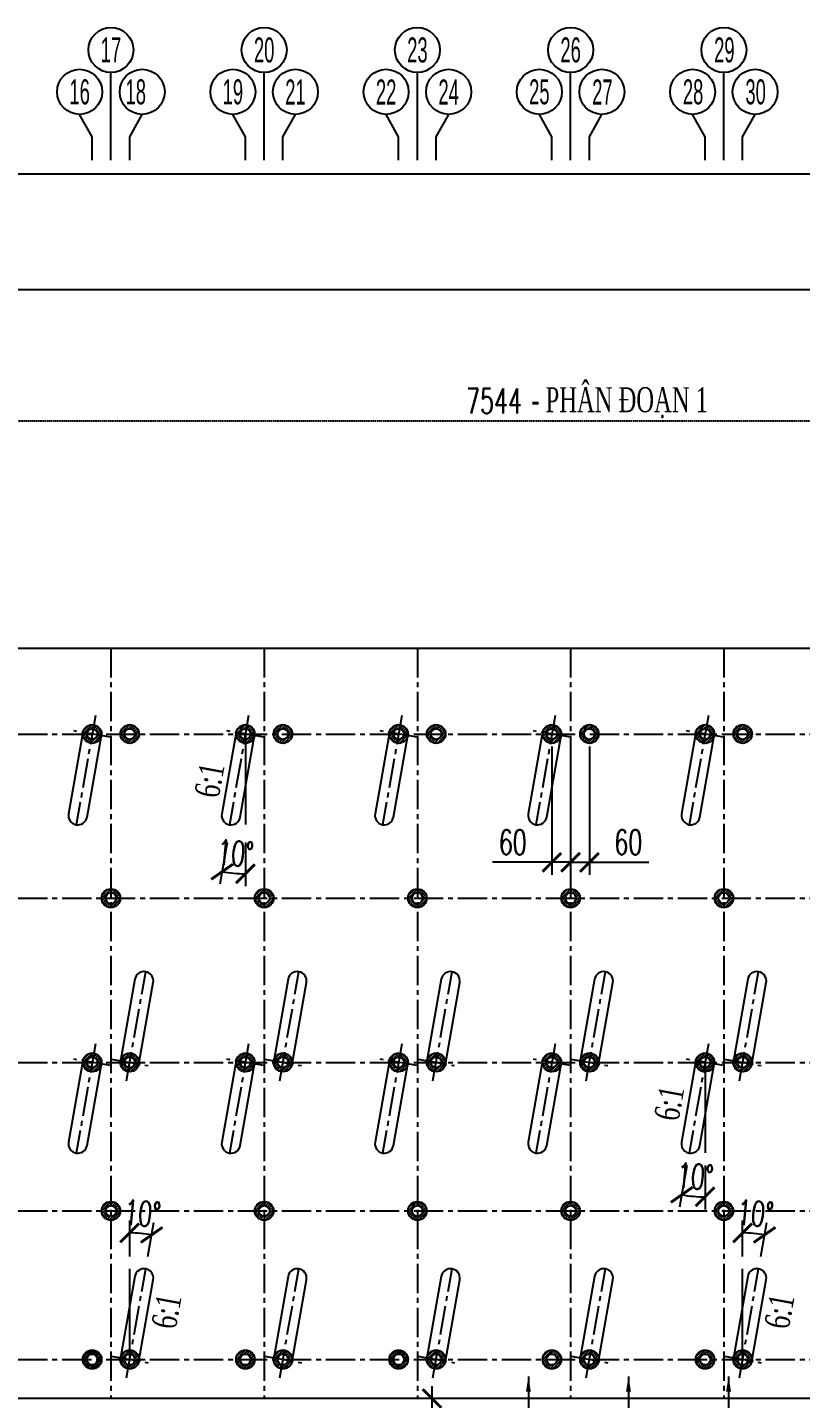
# Model space of a CAD drawing. Extents: x -64479 to 90650, y -38385 to 38270.
# Drawn here: x -48289 to -45817, y 11228 to 15612 of the extents above; entities that cross this region are included whole.
import ezdxf
from ezdxf.enums import TextEntityAlignment as Align

# ---------------------------------------------------------------- set-up
doc = ezdxf.new("R2010")
doc.units = 0
doc.header["$MEASUREMENT"] = 0
doc.linetypes.add('CENTER2', pattern=[1.125, 0.75, -0.125, 0.125, -0.125])
doc.linetypes.add('HIDDEN', pattern=[0.375, 0.25, -0.125])
doc.layers.get('0').update_dxf_attribs({"linetype": 'CONTINUOUS'})
for name, color, linetype in [('BORDER', 2, 'CONTINUOUS'), ('CENTER', 9, 'CENTER2'), ('DIMENSION', 4, 'CONTINUOUS'), ('HATCH', 7, 'CONTINUOUS'), ('HIDDEN', 4, 'HIDDEN'), ('Net vang', 2, 'CONTINUOUS'), ('PILE-D600', 20, 'CONTINUOUS'), ('TEXT', 3, 'CONTINUOUS')]:
    doc.layers.add(name, color=color, linetype=linetype)
doc.styles.add('DIM', font='romans.shx', dxfattribs={"width": 0.65})
doc.styles.get("Standard").update_dxf_attribs({"font": 'vn_vni.shx', "width": 0.9})
doc.styles.add('THUONG', font='vntimeh.shx')
doc.dimstyles.new('1-400', dxfattribs={"dimscale": 400, "dimtxt": 0.22, "dimasz": 0.12, "dimexe": 0.1, "dimexo": 0.1, "dimgap": 0.08, "dimtad": 1, "dimdec": 0, "dimzin": 0, "dimdsep": 46, "dimtxsty": 'DIM', "dimblk": 'ARCHTICK', "dimcen": 0.15, "dimdle": 0.1, "dimclrd": 4, "dimclre": 7, "dimclrt": 2, "dimaunit": 1, "dimadec": 0, "dimazin": 0, "dimtfac": 1, "dimtdec": 0, "dimtix": 1, "dimtmove": 1, "dimatfit": 3, "dimfxl": 1, "dimtolj": 1, "dimtzin": 0, "dimarcsym": 0})
doc.dimstyles.new('400.Ph', dxfattribs={"dimscale": 400, "dimtxt": 0.2, "dimasz": 0.15, "dimexe": 0.1, "dimexo": 0.1, "dimgap": 0.06, "dimtad": 1, "dimdec": 0, "dimzin": 0, "dimdsep": 46, "dimtxsty": 'DIM', "dimblk": 'ARCHTICK', "dimcen": 0.15, "dimdle": 0.1, "dimclrd": 256, "dimclre": 7, "dimclrt": 6, "dimadec": 0, "dimazin": 0, "dimtfac": 1, "dimtdec": 0, "dimtix": 1, "dimtmove": 0, "dimatfit": 3, "dimldrblk": 'ARCHTICK', "dimfxl": 1, "dimtolj": 1, "dimtzin": 0, "dimarcsym": 0})

# ---------------------------------------------------------------- blocks, each defined once
blk = doc.blocks.new('_ArchTick')
at = {"color": 0, "linetype": 'ByBlock', "const_width": 0.15}
blk.add_lwpolyline([(-0.5, -0.5), (0.5, 0.5)], dxfattribs=at)
blk = doc.blocks.new('*D18')
at = {"layer": 'DIMENSION', "color": 7, "lineweight": -2}
for p, q in [((-50569.1, 13667.7), (-50569.1, 15183.5)), ((-12849.1, 13667.7), (-12849.1, 15183.5))]:
    blk.add_line(p, q, dxfattribs=at)
at = {"layer": 'DIMENSION', "lineweight": -2}
blk.add_line((-50609.1, 15143.5), (-12809.1, 15143.5), dxfattribs=at)
at = {"layer": 'DIMENSION', "lineweight": -2, "xscale": 60, "yscale": 60, "zscale": 60, "rotation": 180}
blk.add_blockref('_ArchTick', (-50569.1, 15143.5), dxfattribs=at)
at = {"layer": 'DIMENSION', "lineweight": -2, "xscale": 60, "yscale": 60, "zscale": 60}
blk.add_blockref('_ArchTick', (-12849.1, 15143.5), dxfattribs=at)
at = {"layer": 'DIMENSION', "color": 6, "insert": (-31669.1, 15207.5), "char_height": 80, "attachment_point": 5, "style": 'DIM'}
blk.add_mtext('\\A1;37720', dxfattribs=at)
blk = doc.blocks.new('*D20')
at = {"layer": 'DIMENSION', "color": 7, "lineweight": -2}
for p, q in [((-46827.1, 11227.7), (-47035.6, 11227.7)), ((-46827.1, 10927.7), (-47035.6, 10927.7))]:
    blk.add_line(p, q, dxfattribs=at)
at = {"layer": 'DIMENSION', "lineweight": -2}
blk.add_line((-46995.6, 11267.7), (-46995.6, 10887.7), dxfattribs=at)
at = {"layer": 'DIMENSION', "lineweight": -2, "xscale": 60, "yscale": 60, "zscale": 60}
for p, rotation in [((-46995.6, 11227.7), 90), ((-46995.6, 10927.7), 270)]:
    blk.add_blockref('_ArchTick', p, dxfattribs=dict(at, rotation=rotation))
at = {"layer": 'DIMENSION', "color": 6, "insert": (-47059.6, 11077.7), "char_height": 80, "attachment_point": 5, "rotation": 90, "style": 'DIM'}
blk.add_mtext('\\A1;300', dxfattribs=at)
blk = doc.blocks.new('*D225')
at = {"layer": 'DIMENSION', "color": 7, "lineweight": -2}
for p, q in [((-50569.1, 13667.7), (-50569.1, 14814)), ((-27937.1, 13667.7), (-27937.1, 14814))]:
    blk.add_line(p, q, dxfattribs=at)
at = {"layer": 'DIMENSION', "lineweight": -2}
blk.add_line((-50609.1, 14774), (-27897.1, 14774), dxfattribs=at)
at = {"layer": 'DIMENSION', "lineweight": -2, "xscale": 60, "yscale": 60, "zscale": 60, "rotation": 180}
blk.add_blockref('_ArchTick', (-50569.1, 14774), dxfattribs=at)
at = {"layer": 'DIMENSION', "lineweight": -2, "xscale": 60, "yscale": 60, "zscale": 60}
blk.add_blockref('_ArchTick', (-27937.1, 14774), dxfattribs=at)
at = {"layer": 'DIMENSION', "color": 6, "insert": (-41742.3, 14838), "char_height": 80, "attachment_point": 5, "style": 'DIM'}
blk.add_mtext('\\A1;22632', dxfattribs=at)
blk = doc.blocks.new('*D513')
at = {"layer": 'DIMENSION', "color": 7, "lineweight": -2}
for p, q in [((-65382, 11973.3), (-65405.5, 11840)), ((-65323.9, 11973.1), (-65323.9, 11832.8))]:
    blk.add_line(p, q, dxfattribs=at)
at = {"layer": 'DIMENSION', "lineweight": -2}
blk.add_arc((-65323.9, 12302.7), 429.9, 260, 270, dxfattribs=at)
at = {"layer": 'DIMENSION', "lineweight": -2, "xscale": 60, "yscale": 60, "zscale": 60}
for p, rotation in [((-65398.6, 11879.3), 170.0000000000097), ((-65323.9, 11872.8), 359.9999999999988)]:
    blk.add_blockref('_ArchTick', p, dxfattribs=dict(at, rotation=rotation))
at = {"layer": 'DIMENSION', "color": 6, "insert": (-65355.8, 11938.2), "char_height": 80, "attachment_point": 5, "rotation": 355, "style": 'DIM'}
blk.add_mtext('\\A1;10°', dxfattribs=at)
blk = doc.blocks.new('*D519')
at = {"layer": 'DIMENSION', "color": 7, "lineweight": -2}
for p, q in [((-65813.9, 13312.7), (-65813.9, 12902.5)), ((-65753.9, 13312.7), (-65753.9, 12902.5))]:
    blk.add_line(p, q, dxfattribs=at)
at = {"layer": 'DIMENSION', "lineweight": -2}
for p, q in [((-65813.9, 12942.5), (-66003.6, 12942.5)), ((-65753.9, 12942.5), (-65853.9, 12942.5))]:
    blk.add_line(p, q, dxfattribs=at)
at = {"layer": 'DIMENSION', "lineweight": -2, "xscale": 60, "yscale": 60, "zscale": 60, "rotation": 180}
blk.add_blockref('_ArchTick', (-65813.9, 12942.5), dxfattribs=at)
at = {"layer": 'DIMENSION', "lineweight": -2, "xscale": 60, "yscale": 60, "zscale": 60}
blk.add_blockref('_ArchTick', (-65753.9, 12942.5), dxfattribs=at)
at = {"layer": 'DIMENSION', "color": 6, "insert": (-65938.8, 13006.5), "char_height": 80, "attachment_point": 5, "style": 'DIM'}
blk.add_mtext('\\A1;60', dxfattribs=at)
blk = doc.blocks.new('*D520')
at = {"layer": 'DIMENSION', "color": 7, "lineweight": -2}
for p, q in [((-65753.9, 13312.7), (-65753.9, 12902.5)), ((-65693.9, 13312.7), (-65693.9, 12902.5))]:
    blk.add_line(p, q, dxfattribs=at)
at = {"layer": 'DIMENSION', "lineweight": -2}
for p, q in [((-65753.9, 12942.5), (-65653.9, 12942.5)), ((-65693.9, 12942.5), (-65504.2, 12942.5))]:
    blk.add_line(p, q, dxfattribs=at)
at = {"layer": 'DIMENSION', "lineweight": -2, "xscale": 60, "yscale": 60, "zscale": 60, "rotation": 180}
blk.add_blockref('_ArchTick', (-65753.9, 12942.5), dxfattribs=at)
at = {"layer": 'DIMENSION', "lineweight": -2, "xscale": 60, "yscale": 60, "zscale": 60}
blk.add_blockref('_ArchTick', (-65693.9, 12942.5), dxfattribs=at)
at = {"layer": 'DIMENSION', "color": 6, "insert": (-65569.1, 13006.5), "char_height": 80, "attachment_point": 5, "style": 'DIM'}
blk.add_mtext('\\A1;60', dxfattribs=at)
blk = doc.blocks.new('*D538')
at = {"layer": 'DIMENSION', "color": 7, "lineweight": -2}
for p, q in [((-67163.9, 11682.2), (-67163.9, 11797.3)), ((-67105.8, 11682), (-67086.7, 11790.5))]:
    blk.add_line(p, q, dxfattribs=at)
at = {"layer": 'DIMENSION', "lineweight": -2}
blk.add_arc((-67163.9, 11352.7), 404.6, 80, 90, dxfattribs=at)
at = {"layer": 'DIMENSION', "lineweight": -2, "xscale": 60, "yscale": 60, "zscale": 60}
for p, rotation in [((-67163.9, 11757.3), 179.9999999999994), ((-67093.7, 11751.1), 350.0000000000059)]:
    blk.add_blockref('_ArchTick', p, dxfattribs=dict(at, rotation=rotation))
at = {"layer": 'DIMENSION', "color": 6, "insert": (-67123.1, 11819.5), "char_height": 80, "attachment_point": 5, "rotation": 355, "style": 'DIM'}
blk.add_mtext('\\A1;10°', dxfattribs=at)
blk = doc.blocks.new('*D539')
at = {"layer": 'DIMENSION', "color": 7, "lineweight": -2}
for p, q in [((-65203.9, 11682.2), (-65203.9, 11797.3)), ((-65145.8, 11682), (-65126.7, 11790.5))]:
    blk.add_line(p, q, dxfattribs=at)
at = {"layer": 'DIMENSION', "lineweight": -2}
blk.add_arc((-65203.9, 11352.7), 404.6, 80, 90, dxfattribs=at)
at = {"layer": 'DIMENSION', "lineweight": -2, "xscale": 60, "yscale": 60, "zscale": 60}
for p, rotation in [((-65203.9, 11757.3), 179.9999999999964), ((-65133.7, 11751.1), 350.0000000000059)]:
    blk.add_blockref('_ArchTick', p, dxfattribs=dict(at, rotation=rotation))
at = {"layer": 'DIMENSION', "color": 6, "insert": (-65163.1, 11819.5), "char_height": 80, "attachment_point": 5, "rotation": 355, "style": 'DIM'}
blk.add_mtext('\\A1;10°', dxfattribs=at)
blk = doc.blocks.new('*D540')
at = {"layer": 'DIMENSION', "color": 7, "lineweight": -2}
for p, q in [((-66852, 13006.3), (-66875.5, 12873)), ((-66793.9, 13006.1), (-66793.9, 12865.8))]:
    blk.add_line(p, q, dxfattribs=at)
at = {"layer": 'DIMENSION', "lineweight": -2}
blk.add_arc((-66793.9, 13335.7), 429.9, 260, 270, dxfattribs=at)
at = {"layer": 'DIMENSION', "lineweight": -2, "xscale": 60, "yscale": 60, "zscale": 60, "rotation": 170.0000000000056}
blk.add_blockref('_ArchTick', (-66868.6, 12912.3), dxfattribs=at)
at = {"layer": 'DIMENSION', "lineweight": -2, "xscale": 60, "yscale": 60, "zscale": 60}
blk.add_blockref('_ArchTick', (-66793.9, 12905.8), dxfattribs=at)
at = {"layer": 'DIMENSION', "color": 6, "insert": (-66825.8, 12971.2), "char_height": 80, "attachment_point": 5, "rotation": 355, "style": 'DIM'}
blk.add_mtext('\\A1;10°', dxfattribs=at)
blk = doc.blocks.new('*D406')
at = {"layer": 'HIDDEN', "color": 7, "lineweight": -2}
for p, q in [((-50569.1, 13667.7), (-50569.1, 14393.8)), ((-43025.1, 13667.7), (-43025.1, 14393.8))]:
    blk.add_line(p, q, dxfattribs=at)
at = {"layer": 'HIDDEN', "lineweight": -2}
blk.add_line((-50609.1, 14353.8), (-42985.1, 14353.8), dxfattribs=at)
at = {"layer": 'HIDDEN', "lineweight": -2, "xscale": 60, "yscale": 60, "zscale": 60, "rotation": 180}
blk.add_blockref('_ArchTick', (-50569.1, 14353.8), dxfattribs=at)
at = {"layer": 'HIDDEN', "lineweight": -2, "xscale": 60, "yscale": 60, "zscale": 60}
blk.add_blockref('_ArchTick', (-43025.1, 14353.8), dxfattribs=at)
at = {"layer": 'HIDDEN', "color": 6, "insert": (-46797.1, 14417.8), "char_height": 80, "attachment_point": 5, "style": 'DIM'}
blk.add_mtext('\\A1;7544', dxfattribs=at)
blk = doc.blocks.new('pd1')
at = {"layer": 'HATCH'}
h = blk.add_hatch(dxfattribs=at)
h.set_pattern_fill('ANSI31', color=256, scale=50, style=0)
h.set_pattern_definition([(45, (-59215.1506, -6280.5305), (-4.4194174, 4.4194174), [])])
h.paths.add_polyline_path([(-67313.9, 13352.7, 1), (-67253.9, 13352.7, 1)])
h.paths.add_polyline_path([(-67266.9, 13352.7, -1), (-67300.9, 13352.7, -1)], flags=16)
h = blk.add_hatch(dxfattribs=at)
h.set_pattern_fill('ANSI31', color=256, scale=50, style=0)
h.set_pattern_definition([(45, (-59095.1506, -6280.5305), (-4.4194174, 4.4194174), [])])
h.paths.add_polyline_path([(-67193.9, 13352.7, 1), (-67133.9, 13352.7, 1)])
h.paths.add_polyline_path([(-67146.9, 13352.7, -1), (-67180.9, 13352.7, -1)], flags=16)
h = blk.add_hatch(dxfattribs=at)
h.set_pattern_fill('ANSI31', color=256, scale=50, style=0)
h.set_pattern_definition([(45, (-58725.1506, -6280.5305), (-4.4194174, 4.4194174), [])])
h.paths.add_polyline_path([(-66823.9, 13352.7, 1), (-66763.9, 13352.7, 1)])
h.paths.add_polyline_path([(-66776.9, 13352.7, -1), (-66810.9, 13352.7, -1)], flags=16)
h = blk.add_hatch(dxfattribs=at)
h.set_pattern_fill('ANSI31', color=256, scale=50, style=0)
h.set_pattern_definition([(45, (-58605.1506, -6280.5305), (-4.4194174, 4.4194174), [])])
h.paths.add_polyline_path([(-66703.9, 13352.7, 1), (-66643.9, 13352.7, 1)])
h.paths.add_polyline_path([(-66656.9, 13352.7, -1), (-66690.9, 13352.7, -1)], flags=16)
h = blk.add_hatch(dxfattribs=at)
h.set_pattern_fill('ANSI31', color=256, scale=50, style=0)
h.set_pattern_definition([(45, (-58235.1506, -6280.5305), (-4.4194174, 4.4194174), [])])
h.paths.add_polyline_path([(-66333.9, 13352.7, 1), (-66273.9, 13352.7, 1)])
h.paths.add_polyline_path([(-66286.9, 13352.7, -1), (-66320.9, 13352.7, -1)], flags=16)
h = blk.add_hatch(dxfattribs=at)
h.set_pattern_fill('ANSI31', color=256, scale=50, style=0)
h.set_pattern_definition([(45, (-58115.1506, -6280.5305), (-4.4194174, 4.4194174), [])])
h.paths.add_polyline_path([(-66213.9, 13352.7, 1), (-66153.9, 13352.7, 1)])
h.paths.add_polyline_path([(-66166.9, 13352.7, -1), (-66200.9, 13352.7, -1)], flags=16)
h = blk.add_hatch(dxfattribs=at)
h.set_pattern_fill('ANSI31', color=256, scale=50, style=0)
h.set_pattern_definition([(45, (-57745.1506, -6280.5305), (-4.4194174, 4.4194174), [])])
h.paths.add_polyline_path([(-65843.9, 13352.7, 1), (-65783.9, 13352.7, 1)])
h.paths.add_polyline_path([(-65796.9, 13352.7, -1), (-65830.9, 13352.7, -1)], flags=16)
h = blk.add_hatch(dxfattribs=at)
h.set_pattern_fill('ANSI31', color=256, scale=50, style=0)
h.set_pattern_definition([(45, (-57625.1506, -6280.5305), (-4.4194174, 4.4194174), [])])
h.paths.add_polyline_path([(-65723.9, 13352.7, 1), (-65663.9, 13352.7, 1)])
h.paths.add_polyline_path([(-65676.9, 13352.7, -1), (-65710.9, 13352.7, -1)], flags=16)
h = blk.add_hatch(dxfattribs=at)
h.set_pattern_fill('ANSI31', color=256, scale=50, style=0)
h.set_pattern_definition([(45, (-57255.1506, -6280.5305), (-4.4194174, 4.4194174), [])])
h.paths.add_polyline_path([(-65353.9, 13352.7, 1), (-65293.9, 13352.7, 1)])
h.paths.add_polyline_path([(-65306.9, 13352.7, -1), (-65340.9, 13352.7, -1)], flags=16)
h = blk.add_hatch(dxfattribs=at)
h.set_pattern_fill('ANSI31', color=256, scale=50, style=0)
h.set_pattern_definition([(45, (-57135.1506, -6280.5305), (-4.4194174, 4.4194174), [])])
h.paths.add_polyline_path([(-65233.9, 13352.7, 1), (-65173.9, 13352.7, 1)])
h.paths.add_polyline_path([(-65186.9, 13352.7, -1), (-65220.9, 13352.7, -1)], flags=16)
h = blk.add_hatch(dxfattribs=at)
h.set_pattern_fill('ANSI31', color=256, scale=50, style=0)
h.set_pattern_definition([(45, (-59155.1506, -6805.5305), (-4.4194174, 4.4194174), [])])
h.paths.add_polyline_path([(-67253.9, 12827.7, 1), (-67193.9, 12827.7, 1)])
h.paths.add_polyline_path([(-67206.9, 12827.7, -1), (-67240.9, 12827.7, -1)], flags=16)
h = blk.add_hatch(dxfattribs=at)
h.set_pattern_fill('ANSI31', color=256, scale=50, style=0)
h.set_pattern_definition([(45, (-58665.1506, -6805.5305), (-4.4194174, 4.4194174), [])])
h.paths.add_polyline_path([(-66763.9, 12827.7, 1), (-66703.9, 12827.7, 1)])
h.paths.add_polyline_path([(-66716.9, 12827.7, -1), (-66750.9, 12827.7, -1)], flags=16)
h = blk.add_hatch(dxfattribs=at)
h.set_pattern_fill('ANSI31', color=256, scale=50, style=0)
h.set_pattern_definition([(45, (-58175.1506, -6805.5305), (-4.4194174, 4.4194174), [])])
h.paths.add_polyline_path([(-66273.9, 12827.7, 1), (-66213.9, 12827.7, 1)])
h.paths.add_polyline_path([(-66226.9, 12827.7, -1), (-66260.9, 12827.7, -1)], flags=16)
h = blk.add_hatch(dxfattribs=at)
h.set_pattern_fill('ANSI31', color=256, scale=50, style=0)
h.set_pattern_definition([(45, (-57685.1506, -6805.5305), (-4.4194174, 4.4194174), [])])
h.paths.add_polyline_path([(-65783.9, 12827.7, 1), (-65723.9, 12827.7, 1)])
h.paths.add_polyline_path([(-65736.9, 12827.7, -1), (-65770.9, 12827.7, -1)], flags=16)
h = blk.add_hatch(dxfattribs=at)
h.set_pattern_fill('ANSI31', color=256, scale=50, style=0)
h.set_pattern_definition([(45, (-57195.1506, -6805.5305), (-4.4194174, 4.4194174), [])])
h.paths.add_polyline_path([(-65293.9, 12827.7, 1), (-65233.9, 12827.7, 1)])
h.paths.add_polyline_path([(-65246.9, 12827.7, -1), (-65280.9, 12827.7, -1)], flags=16)
h = blk.add_hatch(dxfattribs=at)
h.set_pattern_fill('ANSI31', color=256, scale=50, style=0)
h.set_pattern_definition([(45, (-59215.1506, -7330.5305), (-4.4194174, 4.4194174), [])])
h.paths.add_polyline_path([(-67313.9, 12302.7, 1), (-67253.9, 12302.7, 1)])
h.paths.add_polyline_path([(-67266.9, 12302.7, -1), (-67300.9, 12302.7, -1)], flags=16)
h = blk.add_hatch(dxfattribs=at)
h.set_pattern_fill('ANSI31', color=256, scale=50, style=0)
h.set_pattern_definition([(45, (-59095.1506, -7330.5305), (-4.4194174, 4.4194174), [])])
h.paths.add_polyline_path([(-67193.9, 12302.7, 1), (-67133.9, 12302.7, 1)])
h.paths.add_polyline_path([(-67146.9, 12302.7, -1), (-67180.9, 12302.7, -1)], flags=16)
h = blk.add_hatch(dxfattribs=at)
h.set_pattern_fill('ANSI31', color=256, scale=50, style=0)
h.set_pattern_definition([(45, (-58725.1506, -7330.5305), (-4.4194174, 4.4194174), [])])
h.paths.add_polyline_path([(-66823.9, 12302.7, 1), (-66763.9, 12302.7, 1)])
h.paths.add_polyline_path([(-66776.9, 12302.7, -1), (-66810.9, 12302.7, -1)], flags=16)
h = blk.add_hatch(dxfattribs=at)
h.set_pattern_fill('ANSI31', color=256, scale=50, style=0)
h.set_pattern_definition([(45, (-58605.1506, -7330.5305), (-4.4194174, 4.4194174), [])])
h.paths.add_polyline_path([(-66703.9, 12302.7, 1), (-66643.9, 12302.7, 1)])
h.paths.add_polyline_path([(-66656.9, 12302.7, -1), (-66690.9, 12302.7, -1)], flags=16)
h = blk.add_hatch(dxfattribs=at)
h.set_pattern_fill('ANSI31', color=256, scale=50, style=0)
h.set_pattern_definition([(45, (-58235.1506, -7330.5305), (-4.4194174, 4.4194174), [])])
h.paths.add_polyline_path([(-66333.9, 12302.7, 1), (-66273.9, 12302.7, 1)])
h.paths.add_polyline_path([(-66286.9, 12302.7, -1), (-66320.9, 12302.7, -1)], flags=16)
h = blk.add_hatch(dxfattribs=at)
h.set_pattern_fill('ANSI31', color=256, scale=50, style=0)
h.set_pattern_definition([(45, (-58115.1506, -7330.5305), (-4.4194174, 4.4194174), [])])
h.paths.add_polyline_path([(-66213.9, 12302.7, 1), (-66153.9, 12302.7, 1)])
h.paths.add_polyline_path([(-66166.9, 12302.7, -1), (-66200.9, 12302.7, -1)], flags=16)
h = blk.add_hatch(dxfattribs=at)
h.set_pattern_fill('ANSI31', color=256, scale=50, style=0)
h.set_pattern_definition([(45, (-57745.1506, -7330.5305), (-4.4194174, 4.4194174), [])])
h.paths.add_polyline_path([(-65843.9, 12302.7, 1), (-65783.9, 12302.7, 1)])
h.paths.add_polyline_path([(-65796.9, 12302.7, -1), (-65830.9, 12302.7, -1)], flags=16)
h = blk.add_hatch(dxfattribs=at)
h.set_pattern_fill('ANSI31', color=256, scale=50, style=0)
h.set_pattern_definition([(45, (-57625.1506, -7330.5305), (-4.4194174, 4.4194174), [])])
h.paths.add_polyline_path([(-65723.9, 12302.7, 1), (-65663.9, 12302.7, 1)])
h.paths.add_polyline_path([(-65676.9, 12302.7, -1), (-65710.9, 12302.7, -1)], flags=16)
h = blk.add_hatch(dxfattribs=at)
h.set_pattern_fill('ANSI31', color=256, scale=50, style=0)
h.set_pattern_definition([(45, (-57255.1506, -7330.5305), (-4.4194174, 4.4194174), [])])
h.paths.add_polyline_path([(-65353.9, 12302.7, 1), (-65293.9, 12302.7, 1)])
h.paths.add_polyline_path([(-65306.9, 12302.7, -1), (-65340.9, 12302.7, -1)], flags=16)
h = blk.add_hatch(dxfattribs=at)
h.set_pattern_fill('ANSI31', color=256, scale=50, style=0)
h.set_pattern_definition([(45, (-57135.1506, -7330.5305), (-4.4194174, 4.4194174), [])])
h.paths.add_polyline_path([(-65233.9, 12302.7, 1), (-65173.9, 12302.7, 1)])
h.paths.add_polyline_path([(-65186.9, 12302.7, -1), (-65220.9, 12302.7, -1)], flags=16)
h = blk.add_hatch(dxfattribs=at)
h.set_pattern_fill('ANSI31', color=256, scale=50, style=0)
h.set_pattern_definition([(45, (-59155.1506, -7805.5305), (-4.4194174, 4.4194174), [])])
h.paths.add_polyline_path([(-67253.9, 11827.7, 1), (-67193.9, 11827.7, 1)])
h.paths.add_polyline_path([(-67206.9, 11827.7, -1), (-67240.9, 11827.7, -1)], flags=16)
h = blk.add_hatch(dxfattribs=at)
h.set_pattern_fill('ANSI31', color=256, scale=50, style=0)
h.set_pattern_definition([(45, (-58665.1506, -7805.5305), (-4.4194174, 4.4194174), [])])
h.paths.add_polyline_path([(-66763.9, 11827.7, 1), (-66703.9, 11827.7, 1)])
h.paths.add_polyline_path([(-66716.9, 11827.7, -1), (-66750.9, 11827.7, -1)], flags=16)
h = blk.add_hatch(dxfattribs=at)
h.set_pattern_fill('ANSI31', color=256, scale=50, style=0)
h.set_pattern_definition([(45, (-58175.1506, -7805.5305), (-4.4194174, 4.4194174), [])])
h.paths.add_polyline_path([(-66273.9, 11827.7, 1), (-66213.9, 11827.7, 1)])
h.paths.add_polyline_path([(-66226.9, 11827.7, -1), (-66260.9, 11827.7, -1)], flags=16)
h = blk.add_hatch(dxfattribs=at)
h.set_pattern_fill('ANSI31', color=256, scale=50, style=0)
h.set_pattern_definition([(45, (-57685.1506, -7805.5305), (-4.4194174, 4.4194174), [])])
h.paths.add_polyline_path([(-65783.9, 11827.7, 1), (-65723.9, 11827.7, 1)])
h.paths.add_polyline_path([(-65736.9, 11827.7, -1), (-65770.9, 11827.7, -1)], flags=16)
h = blk.add_hatch(dxfattribs=at)
h.set_pattern_fill('ANSI31', color=256, scale=50, style=0)
h.set_pattern_definition([(45, (-57195.1506, -7805.5305), (-4.4194174, 4.4194174), [])])
h.paths.add_polyline_path([(-65293.9, 11827.7, 1), (-65233.9, 11827.7, 1)])
h.paths.add_polyline_path([(-65246.9, 11827.7, -1), (-65280.9, 11827.7, -1)], flags=16)
h = blk.add_hatch(dxfattribs=at)
h.set_pattern_fill('ANSI31', color=256, scale=50, angle=-10, style=0)
h.set_pattern_definition([(35, (-62747.0064, -9383.385), (-3.5848527, 5.1197003), [])])
h.paths.add_polyline_path([(-67313.5, 11357.9, 1), (-67254.4, 11347.5, 1)])
h.paths.add_polyline_path([(-67267.2, 11349.7, -1), (-67300.7, 11355.6, -1)], flags=16)
h = blk.add_hatch(dxfattribs=at)
h.set_pattern_fill('ANSI31', color=256, scale=50, style=0)
h.set_pattern_definition([(45, (-59095.1506, -8280.5305), (-4.4194174, 4.4194174), [])])
h.paths.add_polyline_path([(-67193.9, 11352.7, 1), (-67133.9, 11352.7, 1)])
h.paths.add_polyline_path([(-67146.9, 11352.7, -1), (-67180.9, 11352.7, -1)], flags=16)
h = blk.add_hatch(dxfattribs=at)
h.set_pattern_fill('ANSI31', color=256, scale=50, style=0)
h.set_pattern_definition([(45, (-58725.1506, -8280.5305), (-4.4194174, 4.4194174), [])])
h.paths.add_polyline_path([(-66823.9, 11352.7, 1), (-66763.9, 11352.7, 1)])
h.paths.add_polyline_path([(-66776.9, 11352.7, -1), (-66810.9, 11352.7, -1)], flags=16)
h = blk.add_hatch(dxfattribs=at)
h.set_pattern_fill('ANSI31', color=256, scale=50, style=0)
h.set_pattern_definition([(45, (-58605.1506, -8280.5305), (-4.4194174, 4.4194174), [])])
h.paths.add_polyline_path([(-66703.9, 11352.7, 1), (-66643.9, 11352.7, 1)])
h.paths.add_polyline_path([(-66656.9, 11352.7, -1), (-66690.9, 11352.7, -1)], flags=16)
h = blk.add_hatch(dxfattribs=at)
h.set_pattern_fill('ANSI31', color=256, scale=50, angle=-10, style=0)
h.set_pattern_definition([(35, (-61767.0064, -9383.385), (-3.5848527, 5.1197003), [])])
h.paths.add_polyline_path([(-66333.5, 11357.9, 1), (-66274.4, 11347.5, 1)])
h.paths.add_polyline_path([(-66287.2, 11349.7, -1), (-66320.7, 11355.6, -1)], flags=16)
h = blk.add_hatch(dxfattribs=at)
h.set_pattern_fill('ANSI31', color=256, scale=50, style=0)
h.set_pattern_definition([(45, (-58115.1506, -8280.5305), (-4.4194174, 4.4194174), [])])
h.paths.add_polyline_path([(-66213.9, 11352.7, 1), (-66153.9, 11352.7, 1)])
h.paths.add_polyline_path([(-66166.9, 11352.7, -1), (-66200.9, 11352.7, -1)], flags=16)
h = blk.add_hatch(dxfattribs=at)
h.set_pattern_fill('ANSI31', color=256, scale=50, style=0)
h.set_pattern_definition([(45, (-57745.1506, -8280.5305), (-4.4194174, 4.4194174), [])])
h.paths.add_polyline_path([(-65843.9, 11352.7, 1), (-65783.9, 11352.7, 1)])
h.paths.add_polyline_path([(-65796.9, 11352.7, -1), (-65830.9, 11352.7, -1)], flags=16)
h = blk.add_hatch(dxfattribs=at)
h.set_pattern_fill('ANSI31', color=256, scale=50, style=0)
h.set_pattern_definition([(45, (-57625.1506, -8280.5305), (-4.4194174, 4.4194174), [])])
h.paths.add_polyline_path([(-65723.9, 11352.7, 1), (-65663.9, 11352.7, 1)])
h.paths.add_polyline_path([(-65676.9, 11352.7, -1), (-65710.9, 11352.7, -1)], flags=16)
h = blk.add_hatch(dxfattribs=at)
h.set_pattern_fill('ANSI31', color=256, scale=50, style=0)
h.set_pattern_definition([(45, (-57255.1506, -8280.5305), (-4.4194174, 4.4194174), [])])
h.paths.add_polyline_path([(-65353.9, 11352.7, 1), (-65293.9, 11352.7, 1)])
h.paths.add_polyline_path([(-65306.9, 11352.7, -1), (-65340.9, 11352.7, -1)], flags=16)
h = blk.add_hatch(dxfattribs=at)
h.set_pattern_fill('ANSI31', color=256, scale=50, style=0)
h.set_pattern_definition([(45, (-57135.1506, -8280.5305), (-4.4194174, 4.4194174), [])])
h.paths.add_polyline_path([(-65233.9, 11352.7, 1), (-65173.9, 11352.7, 1)])
h.paths.add_polyline_path([(-65186.9, 11352.7, -1), (-65220.9, 11352.7, -1)], flags=16)
at = {"layer": 'BORDER'}
for points in [[(-69770.9, 13627.7), (-62226.9, 13627.7)], [(-62226.9, 13627.7), (-62226.9, 11227.7), (-69770.9, 11227.7), (-69770.9, 13627.7)]]:
    blk.add_lwpolyline(points, dxfattribs=at)
at = {"layer": 'CENTER', "ltscale": 125}
for p, q in [((-67223.9, 13627.7), (-67223.9, 11227.7)), ((-66733.9, 13627.7), (-66733.9, 11227.7)), ((-66243.9, 13627.7), (-66243.9, 11227.7)), ((-65753.9, 13627.7), (-65753.9, 11227.7)), ((-65263.9, 13627.7), (-65263.9, 11227.7)), ((-67273.5, 13411.8), (-67335, 13062.7)), ((-66783.5, 13411.8), (-66845, 13062.7)), ((-66293.5, 13411.8), (-66355, 13062.7)), ((-65803.5, 13411.8), (-65865, 13062.7)), ((-65313.5, 13411.8), (-65375, 13062.7)), ((-69770.9, 13352.7), (-62226.9, 13352.7)), ((-67224.8, 13342.3), (-67343, 13363.1)), ((-66734.8, 13342.3), (-66853, 13363.1)), ((-66244.8, 13342.3), (-66363, 13363.1)), ((-65754.8, 13342.3), (-65873, 13363.1)), ((-65264.8, 13342.3), (-65383, 13363.1)), ((-69770.9, 12827.7), (-62226.9, 12827.7)), ((-67174.3, 12243.6), (-67112.8, 12592.7)), ((-66684.3, 12243.6), (-66622.8, 12592.7)), ((-66194.3, 12243.6), (-66132.8, 12592.7)), ((-65704.3, 12243.6), (-65642.8, 12592.7)), ((-65214.3, 12243.6), (-65152.8, 12592.7)), ((-67273.5, 12361.8), (-67335, 12012.7)), ((-66783.5, 12361.8), (-66845, 12012.7)), ((-66293.5, 12361.8), (-66355, 12012.7)), ((-65803.5, 12361.8), (-65865, 12012.7)), ((-65313.5, 12361.8), (-65375, 12012.7)), ((-69770.9, 12302.7), (-62226.9, 12302.7)), ((-67224.8, 12292.3), (-67343, 12313.1)), ((-67223, 12313.1), (-67104.8, 12292.3)), ((-66734.8, 12292.3), (-66853, 12313.1)), ((-66733, 12313.1), (-66614.8, 12292.3)), ((-66244.8, 12292.3), (-66363, 12313.1)), ((-66243, 12313.1), (-66124.8, 12292.3)), ((-65754.8, 12292.3), (-65873, 12313.1)), ((-65753, 12313.1), (-65634.8, 12292.3)), ((-65264.8, 12292.3), (-65383, 12313.1)), ((-65263, 12313.1), (-65144.8, 12292.3)), ((-69770.9, 11827.7), (-62226.9, 11827.7)), ((-67174.3, 11293.6), (-67112.8, 11642.7)), ((-66684.3, 11293.6), (-66622.8, 11642.7)), ((-66194.3, 11293.6), (-66132.8, 11642.7)), ((-65704.3, 11293.6), (-65642.8, 11642.7)), ((-65214.3, 11293.6), (-65152.8, 11642.7)), ((-67223, 11363.1), (-67104.8, 11342.3)), ((-66733, 11363.1), (-66614.8, 11342.3)), ((-66243, 11363.1), (-66124.8, 11342.3)), ((-65753, 11363.1), (-65634.8, 11342.3)), ((-65263, 11363.1), (-65144.8, 11342.3)), ((-69770.9, 11352.7), (-62226.9, 11352.7))]:
    blk.add_line(p, q, dxfattribs=at)
at = {"layer": 'DIMENSION'}
for p, q in [((-66793.9, 13352.7), (-66793.9, 13063.1)), ((-65323.9, 12302.7), (-65323.9, 12013.1)), ((-67163.9, 11352.7), (-67163.9, 11642.2)), ((-65203.9, 11352.7), (-65203.9, 11642.2))]:
    blk.add_line(p, q, dxfattribs=at)
at = {"layer": 'Net vang'}
for p, q in [((-67223.9, 15187.4), (-67223.9, 15468.1)), ((-66733.9, 15187.4), (-66733.9, 15468.1)), ((-66243.9, 15187.4), (-66243.9, 15468.1)), ((-65753.9, 15187.4), (-65753.9, 15468.1)), ((-65263.9, 15187.4), (-65263.9, 15468.1)), ((-67283.9, 15262.4), (-67323.9, 15334.2)), ((-67163.9, 15262.4), (-67123.9, 15334.2)), ((-66793.9, 15262.4), (-66833.9, 15334.2)), ((-66673.9, 15262.4), (-66633.9, 15334.2)), ((-66303.9, 15262.4), (-66343.9, 15334.2)), ((-66183.9, 15262.4), (-66143.9, 15334.2)), ((-65813.9, 15262.4), (-65853.9, 15334.2)), ((-65693.9, 15262.4), (-65653.9, 15334.2)), ((-65323.9, 15262.4), (-65363.9, 15334.2)), ((-65203.9, 15262.4), (-65163.9, 15334.2)), ((-67283.9, 15187.4), (-67283.9, 15262.4)), ((-67163.9, 15187.4), (-67163.9, 15262.4)), ((-66793.9, 15187.4), (-66793.9, 15262.4)), ((-66673.9, 15187.4), (-66673.9, 15262.4)), ((-66303.9, 15187.4), (-66303.9, 15262.4)), ((-66183.9, 15187.4), (-66183.9, 15262.4)), ((-65813.9, 15187.4), (-65813.9, 15262.4)), ((-65693.9, 15187.4), (-65693.9, 15262.4)), ((-65323.9, 15187.4), (-65323.9, 15262.4)), ((-65203.9, 15187.4), (-65203.9, 15262.4))]:
    blk.add_line(p, q, dxfattribs=at)
for centre in [(-67223.9, 15540.1), (-66733.9, 15540.1), (-66243.9, 15540.1), (-65753.9, 15540.1), (-65263.9, 15540.1), (-67323.9, 15406.2), (-67123.9, 15406.2), (-66833.9, 15406.2), (-66633.9, 15406.2), (-66343.9, 15406.2), (-66143.9, 15406.2), (-65853.9, 15406.2), (-65653.9, 15406.2), (-65363.9, 15406.2), (-65163.9, 15406.2)]:
    blk.add_circle(centre, 72, dxfattribs=at)
at = {"layer": 'PILE-D600', "linetype": 'Continuous', "ltscale": 0.7}
for points in [[(-67313.5, 13357.9), (-67359.4, 13097.5, 1), (-67300.3, 13087.1), (-67254.4, 13347.5)], [(-66823.5, 13357.9), (-66869.4, 13097.5, 1), (-66810.3, 13087.1), (-66764.4, 13347.5)], [(-66333.5, 13357.9), (-66379.4, 13097.5, 1), (-66320.3, 13087.1), (-66274.4, 13347.5)], [(-65843.5, 13357.9), (-65889.4, 13097.5, 1), (-65830.3, 13087.1), (-65784.4, 13347.5)], [(-65353.5, 13357.9), (-65399.4, 13097.5, 1), (-65340.3, 13087.1), (-65294.4, 13347.5)], [(-67134.4, 12297.5), (-67088.5, 12557.9, 1), (-67147.5, 12568.3), (-67193.5, 12307.9)], [(-66644.4, 12297.5), (-66598.5, 12557.9, 1), (-66657.5, 12568.3), (-66703.5, 12307.9)], [(-66154.4, 12297.5), (-66108.5, 12557.9, 1), (-66167.5, 12568.3), (-66213.5, 12307.9)], [(-65664.4, 12297.5), (-65618.5, 12557.9, 1), (-65677.5, 12568.3), (-65723.5, 12307.9)], [(-65174.4, 12297.5), (-65128.5, 12557.9, 1), (-65187.5, 12568.3), (-65233.5, 12307.9)], [(-67313.5, 12307.9), (-67359.4, 12047.5, 1), (-67300.3, 12037.1), (-67254.4, 12297.5)], [(-66823.5, 12307.9), (-66869.4, 12047.5, 1), (-66810.3, 12037.1), (-66764.4, 12297.5)], [(-66333.5, 12307.9), (-66379.4, 12047.5, 1), (-66320.3, 12037.1), (-66274.4, 12297.5)], [(-65843.5, 12307.9), (-65889.4, 12047.5, 1), (-65830.3, 12037.1), (-65784.4, 12297.5)], [(-65353.5, 12307.9), (-65399.4, 12047.5, 1), (-65340.3, 12037.1), (-65294.4, 12297.5)], [(-67134.4, 11347.5), (-67088.5, 11607.9, 1), (-67147.5, 11618.3), (-67193.5, 11357.9)], [(-66644.4, 11347.5), (-66598.5, 11607.9, 1), (-66657.5, 11618.3), (-66703.5, 11357.9)], [(-66154.4, 11347.5), (-66108.5, 11607.9, 1), (-66167.5, 11618.3), (-66213.5, 11357.9)], [(-65664.4, 11347.5), (-65618.5, 11607.9, 1), (-65677.5, 11618.3), (-65723.5, 11357.9)], [(-65174.4, 11347.5), (-65128.5, 11607.9, 1), (-65187.5, 11618.3), (-65233.5, 11357.9)]]:
    blk.add_lwpolyline(points, format="xyb", dxfattribs=at)
for centre, radius in [((-67283.9, 13352.7), 30), ((-67163.9, 13352.7), 30), ((-66793.9, 13352.7), 30), ((-66673.9, 13352.7), 30), ((-66303.9, 13352.7), 30), ((-66183.9, 13352.7), 30), ((-65813.9, 13352.7), 30), ((-65693.9, 13352.7), 30), ((-65323.9, 13352.7), 30), ((-65203.9, 13352.7), 30), ((-67283.9, 13352.7), 17), ((-67163.9, 13352.7), 17), ((-66793.9, 13352.7), 17), ((-66673.9, 13352.7), 17), ((-66303.9, 13352.7), 17), ((-66183.9, 13352.7), 17), ((-65813.9, 13352.7), 17), ((-65693.9, 13352.7), 17), ((-65323.9, 13352.7), 17), ((-65203.9, 13352.7), 17), ((-67223.9, 12827.7), 30), ((-66733.9, 12827.7), 30), ((-66243.9, 12827.7), 30), ((-65753.9, 12827.7), 30), ((-65263.9, 12827.7), 30), ((-67223.9, 12827.7), 17), ((-66733.9, 12827.7), 17), ((-66243.9, 12827.7), 17), ((-65753.9, 12827.7), 17), ((-65263.9, 12827.7), 17), ((-67283.9, 12302.7), 30), ((-67163.9, 12302.7), 30), ((-66793.9, 12302.7), 30), ((-66673.9, 12302.7), 30), ((-66303.9, 12302.7), 30), ((-66183.9, 12302.7), 30), ((-65813.9, 12302.7), 30), ((-65693.9, 12302.7), 30), ((-65323.9, 12302.7), 30), ((-65203.9, 12302.7), 30), ((-67283.9, 12302.7), 17), ((-67163.9, 12302.7), 17), ((-66793.9, 12302.7), 17), ((-66673.9, 12302.7), 17), ((-66303.9, 12302.7), 17), ((-66183.9, 12302.7), 17), ((-65813.9, 12302.7), 17), ((-65693.9, 12302.7), 17), ((-65323.9, 12302.7), 17), ((-65203.9, 12302.7), 17), ((-67223.9, 11827.7), 30), ((-67223.9, 11827.7), 17), ((-66733.9, 11827.7), 30), ((-66733.9, 11827.7), 17), ((-66243.9, 11827.7), 30), ((-66243.9, 11827.7), 17), ((-65753.9, 11827.7), 30), ((-65753.9, 11827.7), 17), ((-65263.9, 11827.7), 30), ((-65263.9, 11827.7), 17), ((-67283.9, 11352.7), 30), ((-67283.9, 11352.7), 17), ((-67163.9, 11352.7), 30), ((-67163.9, 11352.7), 17), ((-66793.9, 11352.7), 30), ((-66793.9, 11352.7), 17), ((-66673.9, 11352.7), 30), ((-66673.9, 11352.7), 17), ((-66303.9, 11352.7), 30), ((-66303.9, 11352.7), 17), ((-66183.9, 11352.7), 30), ((-66183.9, 11352.7), 17), ((-65813.9, 11352.7), 30), ((-65813.9, 11352.7), 17), ((-65693.9, 11352.7), 30), ((-65693.9, 11352.7), 17), ((-65323.9, 11352.7), 30), ((-65323.9, 11352.7), 17), ((-65203.9, 11352.7), 30), ((-65203.9, 11352.7), 17)]:
    blk.add_circle(centre, radius, dxfattribs=at)
at = {"layer": 'TEXT', "style": 'THUONG', "width": 0.7}
for p in [(-66856, 13140.2), (-65386, 12107.2), (-66993.5, 11441.8), (-65033.5, 11441.8)]:
    blk.add_text('6:1', height=80, rotation=79.5709, dxfattribs=at).set_placement(p, align=Align.BOTTOM_LEFT)
at = {"layer": 'DIMENSION'}
for base, line1, line2, picture, middle in [((-66843.8, 12908.7), ((-66793.9, 13335.7), (-66793.9, 13046.1)), ((-66783.5, 13394.8), (-66845, 13045.7)), '*D540', (-66825.8, 12971.2)), ((-65373.8, 11875.7), ((-65323.9, 12302.7), (-65323.9, 12013.1)), ((-65313.5, 12361.8), (-65375, 12012.7)), '*D513', (-65355.8, 11938.2)), ((-67117, 11754.5), ((-67174.3, 11293.6), (-67112.8, 11642.7)), ((-67163.9, 11352.7), (-67163.9, 11642.2)), '*D538', (-67123.1, 11819.5)), ((-65157, 11754.5), ((-65214.3, 11293.6), (-65152.8, 11642.7)), ((-65203.9, 11352.7), (-65203.9, 11642.2)), '*D539', (-65163.1, 11819.5))]:
    dim = blk.add_angular_dim_2l(base=base, line1=line1, line2=line2, dimstyle='400.Ph', dxfattribs=at)
    dim.commit()
    dim.dimension.update_dxf_attribs({"geometry": picture, "text_midpoint": middle})
dim = blk.add_linear_dim(base=(-65753.9, 12942.5), p1=(-65813.9, 13352.7), p2=(-65753.9, 13352.7), dimstyle='400.Ph', dxfattribs=at)
dim.commit()
dim.dimension.update_dxf_attribs({"geometry": '*D519', "text_midpoint": (-65938.8, 12942.5), "dimtype": 128})
dim = blk.add_linear_dim(base=(-65753.9, 12942.5), p1=(-65693.9, 13352.7), p2=(-65753.9, 13352.7), angle=180, dimstyle='400.Ph', dxfattribs=at)
dim.commit()
dim.dimension.update_dxf_attribs({"geometry": '*D520', "text_midpoint": (-65569.1, 12942.5), "dimtype": 128})

msp = doc.modelspace()

# ---------------------------------------------------------------- block references
at = {"layer": 'DIMENSION'}
msp.add_blockref('pd1', (19201.8, 0), dxfattribs=at)

# ---------------------------------------------------------------- texts
at = {"layer": 'TEXT', "width": 0.55}
for s, p in [('17', (-48022.1, 15540.1)), ('20', (-47532.1, 15540.1)), ('23', (-47042.1, 15540.1)), ('26', (-46552.1, 15540.1)), ('29', (-46060.5, 15540.1)), ('16', (-48122.1, 15406.2)), ('18', (-47942.7, 15406.2)), ('19', (-47632.1, 15406.2)), ('21', (-47432.1, 15406.2)), ('22', (-47142.1, 15406.2)), ('24', (-46942.1, 15406.2)), ('25', (-46652.1, 15406.2)), ('27', (-46450.5, 15406.2)), ('28', (-46160.5, 15406.2)), ('30', (-45960.5, 15406.2))]:
    msp.add_text(s, height=80, dxfattribs=at).set_placement(p, align=Align.MIDDLE)
at = {"layer": 'TEXT', "style": 'THUONG', "width": 0.65}
msp.add_text('- ph©n ®o¹n 1', height=80, dxfattribs=at).set_placement((-46678, 14381.8))

# ---------------------------------------------------------------- dimensions: what is measured, and where the dimension line sits
at = {"layer": 'DIMENSION'}
for base, p2, picture, middle in [((-12849.1, 15143.5), (-12849.1, 13627.7), '*D18', (-31669.1, 15143.5)), ((-27937.1, 14774), (-27937.1, 13627.7), '*D225', (-41742.3, 14774))]:
    dim = msp.add_linear_dim(base=base, p1=(-50569.1, 13627.7), p2=p2, dimstyle='400.Ph', dxfattribs=at)
    dim.commit()
    dim.dimension.update_dxf_attribs({"geometry": picture, "text_midpoint": middle, "dimtype": 160})
dim = msp.add_linear_dim(base=(-46995.6, 10927.7), p1=(-46787.1, 11227.7), p2=(-46787.1, 10927.7), angle=90, dimstyle='400.Ph', dxfattribs=at)
dim.commit()
dim.dimension.update_dxf_attribs({"geometry": '*D20', "text_midpoint": (-47059.6, 11077.7)})
at = {"layer": 'HIDDEN'}
dim = msp.add_linear_dim(base=(-43025.1, 14353.8), p1=(-50569.1, 13627.7), p2=(-43025.1, 13627.7), dimstyle='400.Ph', dxfattribs=at)
dim.commit()
dim.dimension.update_dxf_attribs({"geometry": '*D406', "text_midpoint": (-46797.1, 14417.8)})

# ---------------------------------------------------------------- leaders
at = {"layer": 'TEXT'}
for points in [[(-46687.1, 11298.1), (-46687.1, 11167.7)], [(-46367.1, 11298.1), (-46367.1, 11167.7)], [(-46047.1, 11298.1), (-46047.1, 11167.7)]]:
    msp.add_leader(points, dimstyle='1-400', override={"dimgap": 0.08, "dimtad": 0}, dxfattribs=at)

doc.saveas('drawing.dxf')
